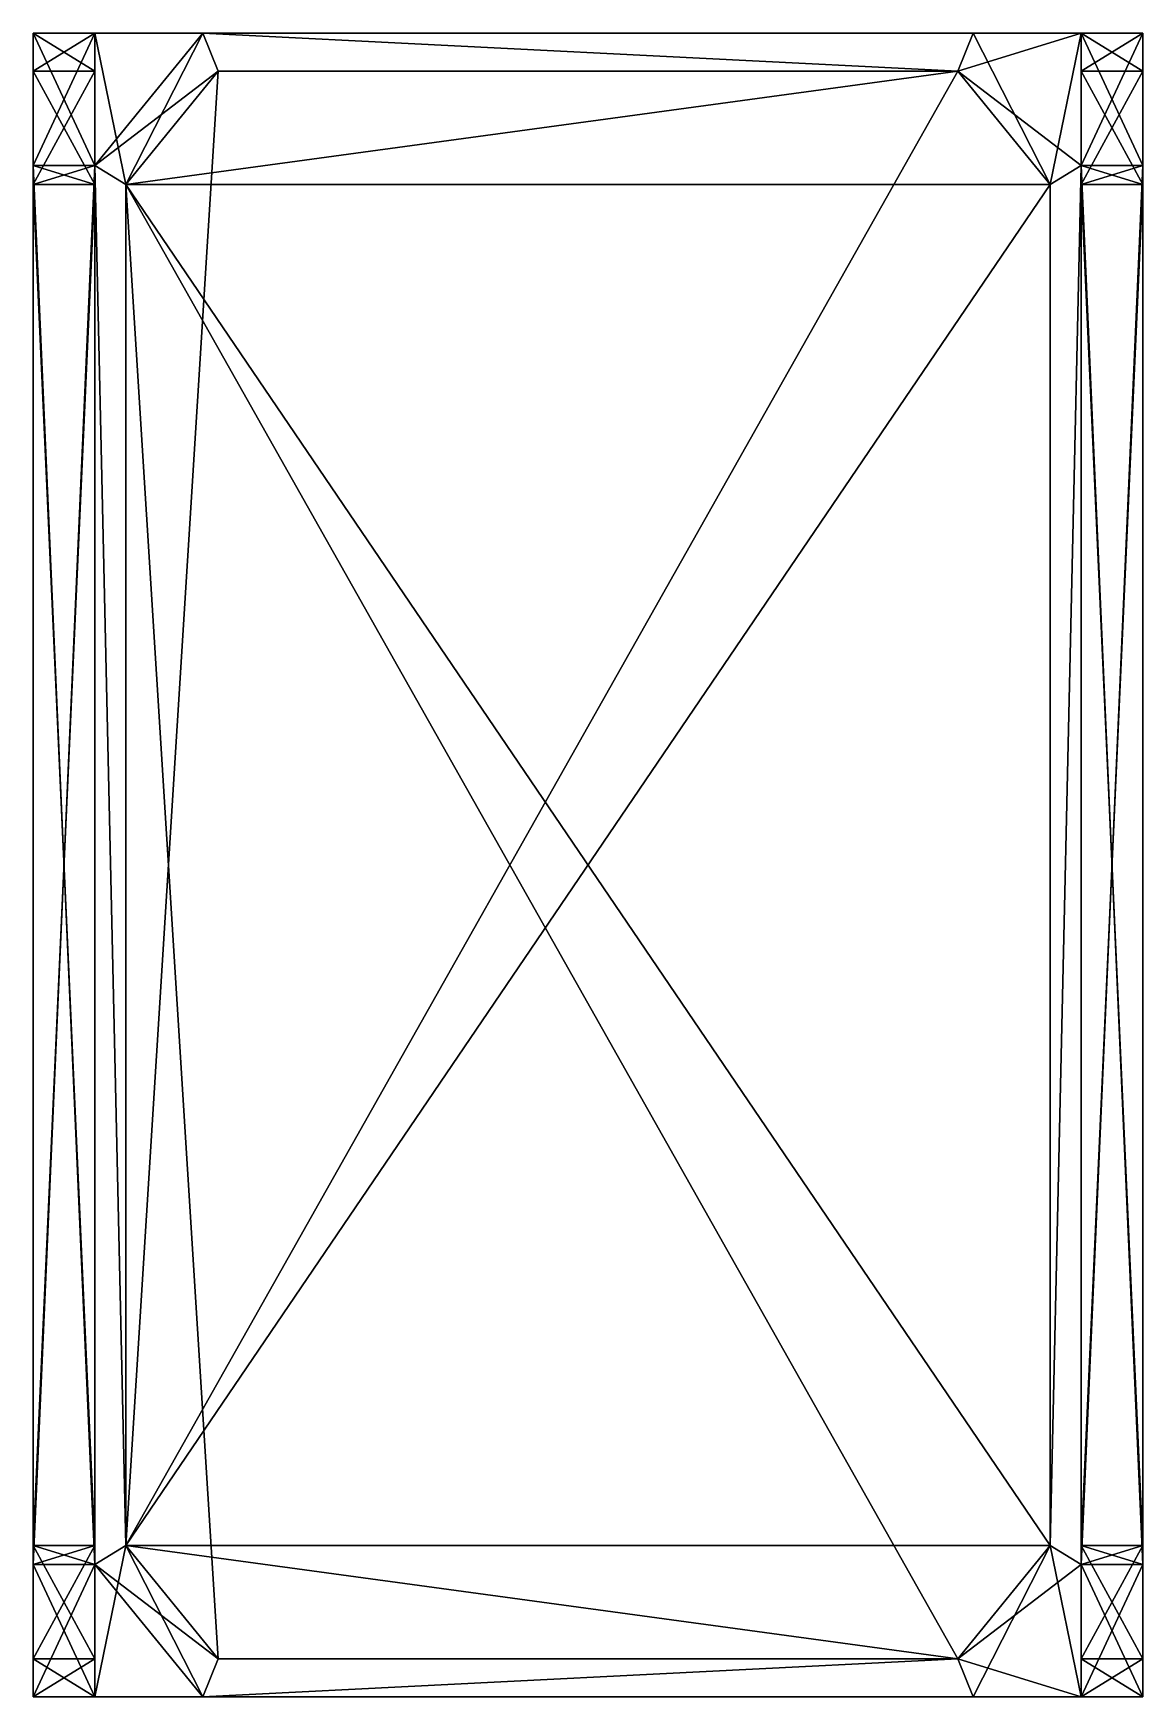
# Model space of a CAD drawing. Extents: x -768 to 1408, y -2048 to 918.
# Drawn here: x 246 to 374, y -793 to -601 of the extents above; entities that cross this region are included whole.
import ezdxf

# ---------------------------------------------------------------- set-up
doc = ezdxf.new("R2010")
doc.units = 0

msp = doc.modelspace()

# ---------------------------------------------------------------- meshes
at = {"layer": 'OBJECT091', "color": 50}
mesh = msp.add_polyface(dxfattribs=at)
corners = [(366.889008, -616.274597, -187.332993), (363.33252, -618.456909, -187.332993), (352.666565, -605.364746, -187.332993), (354.443878, -601, -187.332993), (366.889008, -601, -187.332993), (354.443878, -601, -198), (352.666565, -605.364746, -198), (363.33252, -618.456909, -198), (366.889008, -616.274597, -198), (366.889008, -601, -198)]
mesh.append_faces([[corners[k] for k in face] for face in [(1, 4, 0), (6, 9, 5), (7, 0, 8), (5, 2, 6), (8, 4, 9), (6, 1, 7), (9, 3, 5)]], dxfattribs={"vtx0": -1})
mesh.append_faces([[corners[k] for k in face] for face in [(1, 3, 4), (6, 8, 9)]], dxfattribs={"vtx0": -1, "vtx2": -1})
mesh.append_faces([[corners[k] for k in face] for face in [(1, 2, 3), (6, 7, 8), (7, 1, 0), (5, 3, 2), (8, 0, 4), (6, 2, 1), (9, 4, 3)]], dxfattribs={"vtx2": -1})
at = {"layer": 'OBJECT092', "color": 50}
mesh = msp.add_polyface(dxfattribs=at)
corners = [(267.331879, -605.364014, -187.332993), (265.553864, -601, -187.332993), (354.445007, -601, -187.332993), (352.667999, -605.364014, -187.332993), (354.445007, -601, -198), (265.553864, -601, -198), (267.331879, -605.364014, -198), (352.667999, -605.364014, -198)]
mesh.append_faces([[corners[k] for k in face] for face in [(1, 3, 0), (5, 7, 4), (4, 1, 5), (5, 0, 6), (7, 2, 4), (6, 3, 7)]], dxfattribs={"vtx0": -1})
mesh.append_faces([[corners[k] for k in face] for face in [(1, 2, 3), (5, 6, 7), (4, 2, 1), (5, 1, 0), (7, 3, 2), (6, 0, 3)]], dxfattribs={"vtx2": -1})
at = {"layer": 'OBJECT093', "color": 50}
mesh = msp.add_polyface(dxfattribs=at)
corners = [(256.666138, -618.454834, -187.332993), (253.110992, -616.273987, -187.332993), (253.110992, -601, -187.332993), (265.555145, -601, -187.332993), (267.33313, -605.363953, -187.332993), (253.110992, -616.273987, -198), (256.666138, -618.454834, -198), (267.33313, -605.363953, -198), (265.555145, -601, -198), (253.110992, -601, -198)]
mesh.append_faces([[corners[k] for k in face] for face in [(1, 4, 0), (6, 9, 5), (5, 0, 6), (7, 3, 8), (9, 1, 5), (6, 4, 7), (8, 2, 9)]], dxfattribs={"vtx0": -1})
mesh.append_faces([[corners[k] for k in face] for face in [(1, 3, 4), (6, 8, 9)]], dxfattribs={"vtx0": -1, "vtx2": -1})
mesh.append_faces([[corners[k] for k in face] for face in [(1, 2, 3), (6, 7, 8), (5, 1, 0), (7, 4, 3), (9, 2, 1), (6, 0, 4), (8, 3, 2)]], dxfattribs={"vtx2": -1})
at = {"layer": 'OBJECT094', "color": 50}
mesh = msp.add_polyface(dxfattribs=at)
corners = [(253.109375, -777.728577, -187.332993), (253.109375, -616.270935, -187.332993), (256.666992, -618.454529, -187.332993), (256.666992, -775.544983, -187.332993), (256.666992, -618.454529, -198), (253.109375, -616.270935, -198), (253.109375, -777.728577, -198), (256.666992, -775.544983, -198)]
mesh.append_faces([[corners[k] for k in face] for face in [(1, 3, 0), (5, 7, 4), (5, 0, 6), (4, 1, 5), (6, 3, 7), (7, 2, 4)]], dxfattribs={"vtx0": -1})
mesh.append_faces([[corners[k] for k in face] for face in [(1, 2, 3), (5, 6, 7), (5, 1, 0), (4, 2, 1), (6, 0, 3), (7, 3, 2)]], dxfattribs={"vtx2": -1})
at = {"layer": 'OBJECT095', "color": 50}
mesh = msp.add_polyface(dxfattribs=at)
corners = [(256.667969, -775.544983, -187.332993), (256.667969, -618.452942, -187.332993), (267.330231, -605.364014, -187.332993), (352.665009, -605.364014, -187.332993), (363.333008, -618.455017, -187.332993), (363.333008, -775.544983, -187.332993), (352.666962, -788.635986, -187.332993), (267.332977, -788.635986, -187.332993), (256.667969, -618.452942, -198), (256.667969, -775.544983, -198), (267.332977, -788.635986, -198), (352.666962, -788.635986, -198), (363.333008, -775.544983, -198), (363.333008, -618.455017, -198), (352.665009, -605.364014, -198), (267.330231, -605.364014, -198)]
mesh.append_faces([[corners[k] for k in face] for face in [(1, 7, 0), (9, 15, 8), (8, 0, 9), (12, 4, 13), (15, 1, 8), (10, 6, 11), (14, 2, 15), (13, 3, 14), (11, 5, 12), (9, 7, 10)]], dxfattribs={"vtx0": -1})
mesh.append_faces([[corners[k] for k in face] for face in [(1, 3, 4), (1, 4, 5), (1, 5, 6), (1, 6, 7), (9, 11, 12), (9, 12, 13), (9, 13, 14), (9, 14, 15)]], dxfattribs={"vtx0": -1, "vtx2": -1})
mesh.append_faces([[corners[k] for k in face] for face in [(1, 2, 3), (9, 10, 11), (8, 1, 0), (12, 5, 4), (15, 2, 1), (10, 7, 6), (14, 3, 2), (13, 4, 3), (11, 6, 5), (9, 0, 7)]], dxfattribs={"vtx2": -1})
at = {"layer": 'OBJECT096', "color": 50}
mesh = msp.add_polyface(dxfattribs=at)
corners = [(253.110992, -777.726929, -187.332993), (256.666962, -775.544922, -187.332993), (267.332642, -788.635559, -187.332993), (265.554443, -793, -187.332993), (253.110992, -793, -187.332993), (256.666962, -775.544922, -198), (253.110992, -777.726929, -198), (253.110992, -793, -198), (265.554443, -793, -198), (267.332642, -788.635559, -198)]
mesh.append_faces([[corners[k] for k in face] for face in [(1, 4, 0), (6, 9, 5), (5, 0, 6), (8, 2, 9), (6, 4, 7), (9, 1, 5), (7, 3, 8)]], dxfattribs={"vtx0": -1})
mesh.append_faces([[corners[k] for k in face] for face in [(1, 3, 4), (6, 8, 9)]], dxfattribs={"vtx0": -1, "vtx2": -1})
mesh.append_faces([[corners[k] for k in face] for face in [(1, 2, 3), (6, 7, 8), (5, 1, 0), (8, 3, 2), (6, 0, 4), (9, 2, 1), (7, 4, 3)]], dxfattribs={"vtx2": -1})
at = {"layer": 'OBJECT097', "color": 50}
mesh = msp.add_polyface(dxfattribs=at)
corners = [(363.333008, -618.454529, -187.332993), (366.890625, -616.270935, -187.332993), (366.890625, -777.728577, -187.332993), (363.333008, -775.544983, -187.332993), (366.890625, -777.728577, -198), (366.890625, -616.270935, -198), (363.333008, -618.454529, -198), (363.333008, -775.544983, -198)]
mesh.append_faces([[corners[k] for k in face] for face in [(1, 3, 0), (5, 7, 4), (4, 1, 5), (5, 0, 6), (7, 2, 4), (6, 3, 7)]], dxfattribs={"vtx0": -1})
mesh.append_faces([[corners[k] for k in face] for face in [(1, 2, 3), (5, 6, 7), (4, 2, 1), (5, 1, 0), (7, 3, 2), (6, 0, 3)]], dxfattribs={"vtx2": -1})
at = {"layer": 'OBJECT098', "color": 50}
mesh = msp.add_polyface(dxfattribs=at)
corners = [(354.445007, -793, -187.332993), (265.553864, -793, -187.332993), (267.331879, -788.635986, -187.332993), (352.666992, -788.635986, -187.332993), (267.331879, -788.635986, -198), (265.553864, -793, -198), (354.445007, -793, -198), (352.666992, -788.635986, -198)]
mesh.append_faces([[corners[k] for k in face] for face in [(1, 3, 0), (5, 7, 4), (5, 0, 6), (4, 1, 5), (6, 3, 7), (7, 2, 4)]], dxfattribs={"vtx0": -1})
mesh.append_faces([[corners[k] for k in face] for face in [(1, 2, 3), (5, 6, 7), (5, 1, 0), (4, 2, 1), (6, 0, 3), (7, 3, 2)]], dxfattribs={"vtx2": -1})
at = {"layer": 'OBJECT099', "color": 50}
mesh = msp.add_polyface(dxfattribs=at)
corners = [(354.445007, -793, -187.332993), (352.666992, -788.635986, -187.332993), (363.334564, -775.54303, -187.332993), (366.889008, -777.724731, -187.332993), (366.889008, -793, -187.332993), (366.889008, -777.724731, -198), (363.334564, -775.54303, -198), (352.666992, -788.635986, -198), (354.445007, -793, -198), (366.889008, -793, -198)]
mesh.append_faces([[corners[k] for k in face] for face in [(1, 4, 0), (6, 9, 5), (5, 2, 6), (7, 0, 8), (9, 3, 5), (6, 1, 7), (8, 4, 9)]], dxfattribs={"vtx0": -1})
mesh.append_faces([[corners[k] for k in face] for face in [(1, 3, 4), (6, 8, 9)]], dxfattribs={"vtx0": -1, "vtx2": -1})
mesh.append_faces([[corners[k] for k in face] for face in [(1, 2, 3), (6, 7, 8), (5, 3, 2), (7, 1, 0), (9, 4, 3), (6, 2, 1), (8, 0, 4)]], dxfattribs={"vtx2": -1})
at = {"layer": 'OBJECT100', "color": 50}
mesh = msp.add_polyface(dxfattribs=at)
corners = [(253.110992, -616.27301, -187.332993), (253.110992, -618.455872, -184), (253.110992, -605.363708, -174), (253.110992, -601, -175.667618), (253.110992, -601, -187.332993), (246, -618.455872, -184), (246, -616.27301, -187.332993), (246, -601, -187.332993), (246, -601, -175.667618), (246, -605.363708, -174)]
mesh.append_faces([[corners[k] for k in face] for face in [(1, 4, 0), (6, 9, 5), (0, 5, 1), (8, 2, 9), (6, 4, 7), (9, 1, 5), (7, 3, 8)]], dxfattribs={"vtx0": -1})
mesh.append_faces([[corners[k] for k in face] for face in [(1, 3, 4), (6, 8, 9)]], dxfattribs={"vtx0": -1, "vtx2": -1})
mesh.append_faces([[corners[k] for k in face] for face in [(1, 2, 3), (6, 7, 8), (0, 6, 5), (8, 3, 2), (6, 0, 4), (9, 2, 1), (7, 4, 3)]], dxfattribs={"vtx2": -1})
at = {"layer": 'OBJECT101', "color": 50}
mesh = msp.add_polyface(dxfattribs=at)
corners = [(253.110992, -601, -92.333961), (253.110992, -601, -175.667999), (253.110992, -605.364014, -174), (253.110992, -605.364014, -94), (246, -601, -175.667999), (246, -601, -92.333961), (246, -605.364014, -94), (246, -605.364014, -174)]
mesh.append_faces([[corners[k] for k in face] for face in [(1, 3, 0), (5, 7, 4), (4, 0, 5), (5, 3, 6), (7, 1, 4), (2, 6, 3)]], dxfattribs={"vtx0": -1})
mesh.append_faces([[corners[k] for k in face] for face in [(1, 2, 3), (5, 6, 7), (4, 1, 0), (5, 0, 3), (7, 2, 1), (2, 7, 6)]], dxfattribs={"vtx2": -1})
at = {"layer": 'OBJECT102', "color": 50}
mesh = msp.add_polyface(dxfattribs=at)
corners = [(253.110992, -601, -92.332535), (253.110992, -605.364502, -94), (253.110992, -618.454712, -84), (253.110992, -616.272339, -80.666298), (253.110992, -601, -80.666298), (246, -616.272339, -80.666298), (246, -618.454712, -84), (246, -605.364502, -94), (246, -601, -92.332535), (246, -601, -80.666298)]
mesh.append_faces([[corners[k] for k in face] for face in [(1, 4, 0), (6, 9, 5), (2, 5, 3), (7, 0, 8), (9, 3, 5), (6, 1, 7), (8, 4, 9)]], dxfattribs={"vtx0": -1})
mesh.append_faces([[corners[k] for k in face] for face in [(1, 3, 4), (6, 8, 9)]], dxfattribs={"vtx0": -1, "vtx2": -1})
mesh.append_faces([[corners[k] for k in face] for face in [(1, 2, 3), (6, 7, 8), (2, 6, 5), (7, 1, 0), (9, 4, 3), (6, 2, 1), (8, 0, 4)]], dxfattribs={"vtx2": -1})
at = {"layer": 'OBJECT103', "color": 50}
mesh = msp.add_polyface(dxfattribs=at)
corners = [(253.110992, -777.725159, -80.667969), (253.110992, -616.275513, -80.667969), (253.110992, -618.455688, -84), (253.110992, -775.544983, -84), (246, -618.455688, -84), (246, -616.275513, -80.667969), (246, -777.725159, -80.667969), (246, -775.544983, -84)]
mesh.append_faces([[corners[k] for k in face] for face in [(1, 3, 0), (5, 7, 4), (5, 0, 6), (4, 1, 5), (3, 6, 0), (7, 2, 4)]], dxfattribs={"vtx0": -1})
mesh.append_faces([[corners[k] for k in face] for face in [(1, 2, 3), (5, 6, 7), (5, 1, 0), (4, 2, 1), (3, 7, 6), (7, 3, 2)]], dxfattribs={"vtx2": -1})
at = {"layer": 'OBJECT104', "color": 50}
mesh = msp.add_polyface(dxfattribs=at)
corners = [(253.110992, -618.455017, -184), (253.110992, -775.544983, -184), (253.110992, -788.635986, -174), (253.110992, -788.635986, -94), (253.110992, -775.544983, -84), (253.110992, -618.455505, -84), (253.110992, -605.364014, -94), (253.110992, -605.364014, -174), (246, -775.544983, -184), (246, -618.455017, -184), (246, -605.364014, -174), (246, -605.364014, -94), (246, -618.455505, -84), (246, -775.544983, -84), (246, -788.635986, -94), (246, -788.635986, -174)]
mesh.append_faces([[corners[k] for k in face] for face in [(1, 7, 0), (9, 15, 8), (12, 4, 13), (8, 0, 9), (11, 5, 12), (2, 14, 3), (10, 6, 11), (9, 7, 10), (15, 1, 8), (13, 3, 14)]], dxfattribs={"vtx0": -1})
mesh.append_faces([[corners[k] for k in face] for face in [(1, 3, 4), (1, 4, 5), (1, 5, 6), (1, 6, 7), (9, 11, 12), (9, 12, 13), (9, 13, 14), (9, 14, 15)]], dxfattribs={"vtx0": -1, "vtx2": -1})
mesh.append_faces([[corners[k] for k in face] for face in [(1, 2, 3), (9, 10, 11), (12, 5, 4), (8, 1, 0), (11, 6, 5), (2, 15, 14), (10, 7, 6), (9, 0, 7), (15, 2, 1), (13, 4, 3)]], dxfattribs={"vtx2": -1})
at = {"layer": 'OBJECT105', "color": 50}
mesh = msp.add_polyface(dxfattribs=at)
corners = [(253.110992, -777.725769, -80.666298), (253.110992, -775.543579, -84), (253.110992, -788.635437, -94), (253.110992, -793, -92.333344), (253.110992, -793, -80.666298), (246, -793, -92.333344), (246, -788.635437, -94), (246, -775.543579, -84), (246, -777.725769, -80.666298), (246, -793, -80.666298)]
mesh.append_faces([[corners[k] for k in face] for face in [(1, 4, 0), (6, 9, 5), (7, 0, 8), (5, 2, 6), (8, 4, 9), (6, 1, 7), (3, 9, 4)]], dxfattribs={"vtx0": -1})
mesh.append_faces([[corners[k] for k in face] for face in [(1, 3, 4), (6, 8, 9)]], dxfattribs={"vtx0": -1, "vtx2": -1})
mesh.append_faces([[corners[k] for k in face] for face in [(1, 2, 3), (6, 7, 8), (7, 1, 0), (5, 3, 2), (8, 0, 4), (6, 2, 1), (3, 5, 9)]], dxfattribs={"vtx2": -1})
at = {"layer": 'OBJECT106', "color": 50}
mesh = msp.add_polyface(dxfattribs=at)
corners = [(253.110992, -618.453491, -184), (253.110992, -616.273438, -187.332031), (253.110992, -777.725037, -187.332031), (253.110992, -775.544983, -184), (246, -777.725037, -187.332031), (246, -616.273438, -187.332031), (246, -618.453491, -184), (246, -775.544983, -184)]
mesh.append_faces([[corners[k] for k in face] for face in [(1, 3, 0), (5, 7, 4), (4, 1, 5), (5, 0, 6), (2, 7, 3), (6, 3, 7)]], dxfattribs={"vtx0": -1})
mesh.append_faces([[corners[k] for k in face] for face in [(1, 2, 3), (5, 6, 7), (4, 2, 1), (5, 1, 0), (2, 4, 7), (6, 0, 3)]], dxfattribs={"vtx2": -1})
at = {"layer": 'OBJECT107', "color": 50}
mesh = msp.add_polyface(dxfattribs=at)
corners = [(253.110992, -793, -175.666992), (253.110992, -793, -92.333885), (253.110992, -788.635986, -94), (253.110992, -788.635986, -174), (246, -793, -92.333885), (246, -793, -175.666992), (246, -788.635986, -174), (246, -788.635986, -94)]
mesh.append_faces([[corners[k] for k in face] for face in [(1, 3, 0), (5, 7, 4), (0, 4, 1), (7, 1, 4), (5, 3, 6), (6, 2, 7)]], dxfattribs={"vtx0": -1})
mesh.append_faces([[corners[k] for k in face] for face in [(1, 2, 3), (5, 6, 7), (0, 5, 4), (7, 2, 1), (5, 0, 3), (6, 3, 2)]], dxfattribs={"vtx2": -1})
at = {"layer": 'OBJECT108', "color": 50}
mesh = msp.add_polyface(dxfattribs=at)
corners = [(253.110992, -775.545837, -184), (253.110992, -777.728943, -187.332993), (253.110992, -793, -187.332993), (253.110992, -793, -175.66687), (253.110992, -788.636963, -174), (246, -777.728943, -187.332993), (246, -775.545837, -184), (246, -788.636963, -174), (246, -793, -175.66687), (246, -793, -187.332993)]
mesh.append_faces([[corners[k] for k in face] for face in [(1, 4, 0), (6, 9, 5), (5, 0, 6), (7, 3, 8), (9, 1, 5), (6, 4, 7), (2, 8, 3)]], dxfattribs={"vtx0": -1})
mesh.append_faces([[corners[k] for k in face] for face in [(1, 3, 4), (6, 8, 9)]], dxfattribs={"vtx0": -1, "vtx2": -1})
mesh.append_faces([[corners[k] for k in face] for face in [(1, 2, 3), (6, 7, 8), (5, 1, 0), (7, 4, 3), (9, 2, 1), (6, 0, 4), (2, 9, 8)]], dxfattribs={"vtx2": -1})
at = {"layer": 'OBJECT109', "color": 50}
mesh = msp.add_polyface(dxfattribs=at)
corners = [(366.889008, -616.274597, -70), (363.33252, -618.456909, -70), (352.666595, -605.364746, -70), (354.443909, -601, -70), (366.889008, -601, -70), (354.443909, -601, -80.666298), (352.666595, -605.364746, -80.666298), (363.33252, -618.456909, -80.666298), (366.889008, -616.274597, -80.666298), (366.889008, -601, -80.666298)]
mesh.append_faces([[corners[k] for k in face] for face in [(1, 4, 0), (6, 9, 5), (7, 0, 8), (5, 2, 6), (8, 4, 9), (6, 1, 7), (9, 3, 5)]], dxfattribs={"vtx0": -1})
mesh.append_faces([[corners[k] for k in face] for face in [(1, 3, 4), (6, 8, 9)]], dxfattribs={"vtx0": -1, "vtx2": -1})
mesh.append_faces([[corners[k] for k in face] for face in [(1, 2, 3), (6, 7, 8), (7, 1, 0), (5, 3, 2), (8, 0, 4), (6, 2, 1), (9, 4, 3)]], dxfattribs={"vtx2": -1})
at = {"layer": 'OBJECT110', "color": 50}
mesh = msp.add_polyface(dxfattribs=at)
corners = [(267.331909, -605.364014, -70), (265.553894, -601, -70), (354.445007, -601, -70), (352.667999, -605.364014, -70), (354.445007, -601, -80.666298), (265.553894, -601, -80.666298), (267.331909, -605.364014, -80.666298), (352.667999, -605.364014, -80.666298)]
mesh.append_faces([[corners[k] for k in face] for face in [(1, 3, 0), (5, 7, 4), (4, 1, 5), (5, 0, 6), (7, 2, 4), (6, 3, 7)]], dxfattribs={"vtx0": -1})
mesh.append_faces([[corners[k] for k in face] for face in [(1, 2, 3), (5, 6, 7), (4, 2, 1), (5, 1, 0), (7, 3, 2), (6, 0, 3)]], dxfattribs={"vtx2": -1})
at = {"layer": 'OBJECT111', "color": 50}
mesh = msp.add_polyface(dxfattribs=at)
corners = [(256.667175, -618.453613, -70), (253.110992, -616.272095, -70), (253.110992, -601, -70), (265.553864, -601, -70), (267.332275, -605.36499, -70), (253.110992, -616.272095, -80.666298), (256.667175, -618.453613, -80.666298), (267.332275, -605.36499, -80.666298), (265.553864, -601, -80.666298), (253.110992, -601, -80.666298)]
mesh.append_faces([[corners[k] for k in face] for face in [(1, 4, 0), (6, 9, 5), (5, 0, 6), (7, 3, 8), (9, 1, 5), (6, 4, 7), (8, 2, 9)]], dxfattribs={"vtx0": -1})
mesh.append_faces([[corners[k] for k in face] for face in [(1, 3, 4), (6, 8, 9)]], dxfattribs={"vtx0": -1, "vtx2": -1})
mesh.append_faces([[corners[k] for k in face] for face in [(1, 2, 3), (6, 7, 8), (5, 1, 0), (7, 4, 3), (9, 2, 1), (6, 0, 4), (8, 3, 2)]], dxfattribs={"vtx2": -1})
at = {"layer": 'OBJECT112', "color": 50}
mesh = msp.add_polyface(dxfattribs=at)
corners = [(253.109375, -777.728577, -70), (253.109375, -616.270935, -70), (256.666992, -618.454529, -70), (256.666992, -775.544983, -70), (256.666992, -618.454529, -80.666298), (253.109375, -616.270935, -80.666298), (253.109375, -777.728577, -80.666298), (256.666992, -775.544983, -80.666298)]
mesh.append_faces([[corners[k] for k in face] for face in [(1, 3, 0), (5, 7, 4), (5, 0, 6), (4, 1, 5), (6, 3, 7), (7, 2, 4)]], dxfattribs={"vtx0": -1})
mesh.append_faces([[corners[k] for k in face] for face in [(1, 2, 3), (5, 6, 7), (5, 1, 0), (4, 2, 1), (6, 0, 3), (7, 3, 2)]], dxfattribs={"vtx2": -1})
at = {"layer": 'OBJECT113', "color": 50}
mesh = msp.add_polyface(dxfattribs=at)
corners = [(256.667969, -775.544922, -70), (256.667969, -618.452942, -70), (267.330231, -605.364014, -70), (352.665009, -605.364014, -70), (363.333008, -618.455017, -70), (363.333008, -775.544983, -70), (352.666962, -788.635986, -70), (267.333008, -788.635986, -70), (256.667969, -618.452942, -80.666298), (256.667969, -775.544922, -80.666298), (267.333008, -788.635986, -80.666298), (352.666962, -788.635986, -80.666298), (363.333008, -775.544983, -80.666298), (363.333008, -618.455017, -80.666298), (352.665009, -605.364014, -80.666298), (267.330231, -605.364014, -80.666298)]
mesh.append_faces([[corners[k] for k in face] for face in [(1, 7, 0), (9, 15, 8), (8, 0, 9), (12, 4, 13), (15, 1, 8), (10, 6, 11), (14, 2, 15), (13, 3, 14), (11, 5, 12), (9, 7, 10)]], dxfattribs={"vtx0": -1})
mesh.append_faces([[corners[k] for k in face] for face in [(1, 3, 4), (1, 4, 5), (1, 5, 6), (1, 6, 7), (9, 11, 12), (9, 12, 13), (9, 13, 14), (9, 14, 15)]], dxfattribs={"vtx0": -1, "vtx2": -1})
mesh.append_faces([[corners[k] for k in face] for face in [(1, 2, 3), (9, 10, 11), (8, 1, 0), (12, 5, 4), (15, 2, 1), (10, 7, 6), (14, 3, 2), (13, 4, 3), (11, 6, 5), (9, 0, 7)]], dxfattribs={"vtx2": -1})
at = {"layer": 'OBJECT114', "color": 50}
mesh = msp.add_polyface(dxfattribs=at)
corners = [(253.110992, -777.72699, -70), (256.666992, -775.544983, -70), (267.332672, -788.63562, -70), (265.554504, -793, -70), (253.110992, -793, -70), (256.666992, -775.544983, -80.666298), (253.110992, -777.72699, -80.666298), (253.110992, -793, -80.666298), (265.554504, -793, -80.666298), (267.332672, -788.63562, -80.666298)]
mesh.append_faces([[corners[k] for k in face] for face in [(1, 4, 0), (6, 9, 5), (5, 0, 6), (8, 2, 9), (6, 4, 7), (9, 1, 5), (7, 3, 8)]], dxfattribs={"vtx0": -1})
mesh.append_faces([[corners[k] for k in face] for face in [(1, 3, 4), (6, 8, 9)]], dxfattribs={"vtx0": -1, "vtx2": -1})
mesh.append_faces([[corners[k] for k in face] for face in [(1, 2, 3), (6, 7, 8), (5, 1, 0), (8, 3, 2), (6, 0, 4), (9, 2, 1), (7, 4, 3)]], dxfattribs={"vtx2": -1})
at = {"layer": 'OBJECT115', "color": 50}
mesh = msp.add_polyface(dxfattribs=at)
corners = [(363.333008, -618.454529, -70), (366.890625, -616.270935, -70), (366.890625, -777.728577, -70), (363.333008, -775.544983, -70), (366.890625, -777.728577, -80.666298), (366.890625, -616.270935, -80.666298), (363.333008, -618.454529, -80.666298), (363.333008, -775.544983, -80.666298)]
mesh.append_faces([[corners[k] for k in face] for face in [(1, 3, 0), (5, 7, 4), (4, 1, 5), (5, 0, 6), (7, 2, 4), (6, 3, 7)]], dxfattribs={"vtx0": -1})
mesh.append_faces([[corners[k] for k in face] for face in [(1, 2, 3), (5, 6, 7), (4, 2, 1), (5, 1, 0), (7, 3, 2), (6, 0, 3)]], dxfattribs={"vtx2": -1})
at = {"layer": 'OBJECT116', "color": 50}
mesh = msp.add_polyface(dxfattribs=at)
corners = [(354.445007, -793, -70), (265.553894, -793, -70), (267.331909, -788.635986, -70), (352.666992, -788.635986, -70), (267.331909, -788.635986, -80.666298), (265.553894, -793, -80.666298), (354.445007, -793, -80.666298), (352.666992, -788.635986, -80.666298)]
mesh.append_faces([[corners[k] for k in face] for face in [(1, 3, 0), (5, 7, 4), (5, 0, 6), (4, 1, 5), (6, 3, 7), (7, 2, 4)]], dxfattribs={"vtx0": -1})
mesh.append_faces([[corners[k] for k in face] for face in [(1, 2, 3), (5, 6, 7), (5, 1, 0), (4, 2, 1), (6, 0, 3), (7, 3, 2)]], dxfattribs={"vtx2": -1})
at = {"layer": 'OBJECT117', "color": 50}
mesh = msp.add_polyface(dxfattribs=at)
corners = [(354.446381, -793, -70), (352.667908, -788.634827, -70), (363.333466, -775.544373, -70), (366.889008, -777.726746, -70), (366.889008, -793, -70), (366.889008, -777.726746, -80.666298), (363.333466, -775.544373, -80.666298), (352.667908, -788.634827, -80.666298), (354.446381, -793, -80.666298), (366.889008, -793, -80.666298)]
mesh.append_faces([[corners[k] for k in face] for face in [(1, 4, 0), (6, 9, 5), (5, 2, 6), (7, 0, 8), (9, 3, 5), (6, 1, 7), (8, 4, 9)]], dxfattribs={"vtx0": -1})
mesh.append_faces([[corners[k] for k in face] for face in [(1, 3, 4), (6, 8, 9)]], dxfattribs={"vtx0": -1, "vtx2": -1})
mesh.append_faces([[corners[k] for k in face] for face in [(1, 2, 3), (6, 7, 8), (5, 3, 2), (7, 1, 0), (9, 4, 3), (6, 2, 1), (8, 0, 4)]], dxfattribs={"vtx2": -1})
at = {"layer": 'OBJECT118', "color": 50}
mesh = msp.add_polyface(dxfattribs=at)
corners = [(374, -616.27301, -187.332993), (374, -618.455872, -184), (374, -605.363708, -174), (374, -601, -175.667618), (374, -601, -187.332993), (366.889008, -618.455872, -184), (366.889008, -616.27301, -187.332993), (366.889008, -601, -187.332993), (366.889008, -601, -175.667618), (366.889008, -605.363708, -174)]
mesh.append_faces([[corners[k] for k in face] for face in [(1, 4, 0), (6, 9, 5), (0, 5, 1), (8, 2, 9), (6, 4, 7), (9, 1, 5), (7, 3, 8)]], dxfattribs={"vtx0": -1})
mesh.append_faces([[corners[k] for k in face] for face in [(1, 3, 4), (6, 8, 9)]], dxfattribs={"vtx0": -1, "vtx2": -1})
mesh.append_faces([[corners[k] for k in face] for face in [(1, 2, 3), (6, 7, 8), (0, 6, 5), (8, 3, 2), (6, 0, 4), (9, 2, 1), (7, 4, 3)]], dxfattribs={"vtx2": -1})
at = {"layer": 'OBJECT119', "color": 50}
mesh = msp.add_polyface(dxfattribs=at)
corners = [(374, -601, -92.333961), (374, -601, -175.667999), (374, -605.364014, -174), (374, -605.364014, -94), (366.889008, -601, -175.667999), (366.889008, -601, -92.333961), (366.889008, -605.364014, -94), (366.889008, -605.364014, -174)]
mesh.append_faces([[corners[k] for k in face] for face in [(1, 3, 0), (5, 7, 4), (4, 0, 5), (5, 3, 6), (7, 1, 4), (2, 6, 3)]], dxfattribs={"vtx0": -1})
mesh.append_faces([[corners[k] for k in face] for face in [(1, 2, 3), (5, 6, 7), (4, 1, 0), (5, 0, 3), (7, 2, 1), (2, 7, 6)]], dxfattribs={"vtx2": -1})
at = {"layer": 'OBJECT120', "color": 50}
mesh = msp.add_polyface(dxfattribs=at)
corners = [(374, -601, -92.332535), (374, -605.364502, -94), (374, -618.454712, -84), (374, -616.272339, -80.666298), (374, -601, -80.666298), (366.889008, -616.272339, -80.666298), (366.889008, -618.454712, -84), (366.889008, -605.364502, -94), (366.889008, -601, -92.332535), (366.889008, -601, -80.666298)]
mesh.append_faces([[corners[k] for k in face] for face in [(1, 4, 0), (6, 9, 5), (2, 5, 3), (7, 0, 8), (9, 3, 5), (6, 1, 7), (8, 4, 9)]], dxfattribs={"vtx0": -1})
mesh.append_faces([[corners[k] for k in face] for face in [(1, 3, 4), (6, 8, 9)]], dxfattribs={"vtx0": -1, "vtx2": -1})
mesh.append_faces([[corners[k] for k in face] for face in [(1, 2, 3), (6, 7, 8), (2, 6, 5), (7, 1, 0), (9, 4, 3), (6, 2, 1), (8, 0, 4)]], dxfattribs={"vtx2": -1})
at = {"layer": 'OBJECT121', "color": 50}
mesh = msp.add_polyface(dxfattribs=at)
corners = [(374, -777.725159, -80.667969), (374, -616.275513, -80.667969), (374, -618.455688, -84), (374, -775.544983, -84), (366.889008, -618.455688, -84), (366.889008, -616.275513, -80.667969), (366.889008, -777.725159, -80.667969), (366.889008, -775.544983, -84)]
mesh.append_faces([[corners[k] for k in face] for face in [(1, 3, 0), (5, 7, 4), (5, 0, 6), (4, 1, 5), (3, 6, 0), (7, 2, 4)]], dxfattribs={"vtx0": -1})
mesh.append_faces([[corners[k] for k in face] for face in [(1, 2, 3), (5, 6, 7), (5, 1, 0), (4, 2, 1), (3, 7, 6), (7, 3, 2)]], dxfattribs={"vtx2": -1})
at = {"layer": 'OBJECT122', "color": 50}
mesh = msp.add_polyface(dxfattribs=at)
corners = [(374, -618.455017, -184), (374, -775.544983, -184), (374, -788.635986, -174), (374, -788.635986, -94), (374, -775.544983, -84), (374, -618.455505, -84), (374, -605.364014, -94), (374, -605.364014, -174), (366.889008, -775.544983, -184), (366.889008, -618.455017, -184), (366.889008, -605.364014, -174), (366.889008, -605.364014, -94), (366.889008, -618.455505, -84), (366.889008, -775.544983, -84), (366.889008, -788.635986, -94), (366.889008, -788.635986, -174)]
mesh.append_faces([[corners[k] for k in face] for face in [(1, 7, 0), (9, 15, 8), (12, 4, 13), (8, 0, 9), (11, 5, 12), (2, 14, 3), (10, 6, 11), (9, 7, 10), (15, 1, 8), (13, 3, 14)]], dxfattribs={"vtx0": -1})
mesh.append_faces([[corners[k] for k in face] for face in [(1, 3, 4), (1, 4, 5), (1, 5, 6), (1, 6, 7), (9, 11, 12), (9, 12, 13), (9, 13, 14), (9, 14, 15)]], dxfattribs={"vtx0": -1, "vtx2": -1})
mesh.append_faces([[corners[k] for k in face] for face in [(1, 2, 3), (9, 10, 11), (12, 5, 4), (8, 1, 0), (11, 6, 5), (2, 15, 14), (10, 7, 6), (9, 0, 7), (15, 2, 1), (13, 4, 3)]], dxfattribs={"vtx2": -1})
at = {"layer": 'OBJECT123', "color": 50}
mesh = msp.add_polyface(dxfattribs=at)
corners = [(374, -777.725769, -80.666298), (374, -775.543579, -84), (374, -788.635376, -94), (374, -793, -92.333328), (374, -793, -80.666298), (366.889008, -793, -92.333328), (366.889008, -788.635376, -94), (366.889008, -775.543579, -84), (366.889008, -777.725769, -80.666298), (366.889008, -793, -80.666298)]
mesh.append_faces([[corners[k] for k in face] for face in [(1, 4, 0), (6, 9, 5), (7, 0, 8), (5, 2, 6), (8, 4, 9), (6, 1, 7), (3, 9, 4)]], dxfattribs={"vtx0": -1})
mesh.append_faces([[corners[k] for k in face] for face in [(1, 3, 4), (6, 8, 9)]], dxfattribs={"vtx0": -1, "vtx2": -1})
mesh.append_faces([[corners[k] for k in face] for face in [(1, 2, 3), (6, 7, 8), (7, 1, 0), (5, 3, 2), (8, 0, 4), (6, 2, 1), (3, 5, 9)]], dxfattribs={"vtx2": -1})
at = {"layer": 'OBJECT124', "color": 50}
mesh = msp.add_polyface(dxfattribs=at)
corners = [(374, -618.453491, -184), (374, -616.273438, -187.332031), (374, -777.725037, -187.332031), (374, -775.544983, -184), (366.889008, -777.725037, -187.332031), (366.889008, -616.273438, -187.332031), (366.889008, -618.453491, -184), (366.889008, -775.544983, -184)]
mesh.append_faces([[corners[k] for k in face] for face in [(1, 3, 0), (5, 7, 4), (4, 1, 5), (5, 0, 6), (2, 7, 3), (6, 3, 7)]], dxfattribs={"vtx0": -1})
mesh.append_faces([[corners[k] for k in face] for face in [(1, 2, 3), (5, 6, 7), (4, 2, 1), (5, 1, 0), (2, 4, 7), (6, 0, 3)]], dxfattribs={"vtx2": -1})
at = {"layer": 'OBJECT125', "color": 50}
mesh = msp.add_polyface(dxfattribs=at)
corners = [(374, -793, -175.666992), (374, -793, -92.333885), (374, -788.635986, -94), (374, -788.635986, -174), (366.889008, -793, -92.333885), (366.889008, -793, -175.666992), (366.889008, -788.635986, -174), (366.889008, -788.635986, -94)]
mesh.append_faces([[corners[k] for k in face] for face in [(1, 3, 0), (5, 7, 4), (0, 4, 1), (7, 1, 4), (5, 3, 6), (6, 2, 7)]], dxfattribs={"vtx0": -1})
mesh.append_faces([[corners[k] for k in face] for face in [(1, 2, 3), (5, 6, 7), (0, 5, 4), (7, 2, 1), (5, 0, 3), (6, 3, 2)]], dxfattribs={"vtx2": -1})
at = {"layer": 'OBJECT126', "color": 50}
mesh = msp.add_polyface(dxfattribs=at)
corners = [(374, -775.545837, -184), (374, -777.728943, -187.332993), (374, -793, -187.332993), (374, -793, -175.66687), (374, -788.636963, -174), (366.889008, -777.728943, -187.332993), (366.889008, -775.545837, -184), (366.889008, -788.636963, -174), (366.889008, -793, -175.66687), (366.889008, -793, -187.332993)]
mesh.append_faces([[corners[k] for k in face] for face in [(1, 4, 0), (6, 9, 5), (5, 0, 6), (7, 3, 8), (9, 1, 5), (6, 4, 7), (2, 8, 3)]], dxfattribs={"vtx0": -1})
mesh.append_faces([[corners[k] for k in face] for face in [(1, 3, 4), (6, 8, 9)]], dxfattribs={"vtx0": -1, "vtx2": -1})
mesh.append_faces([[corners[k] for k in face] for face in [(1, 2, 3), (6, 7, 8), (5, 1, 0), (7, 4, 3), (9, 2, 1), (6, 0, 4), (2, 9, 8)]], dxfattribs={"vtx2": -1})

doc.saveas('drawing.dxf')
